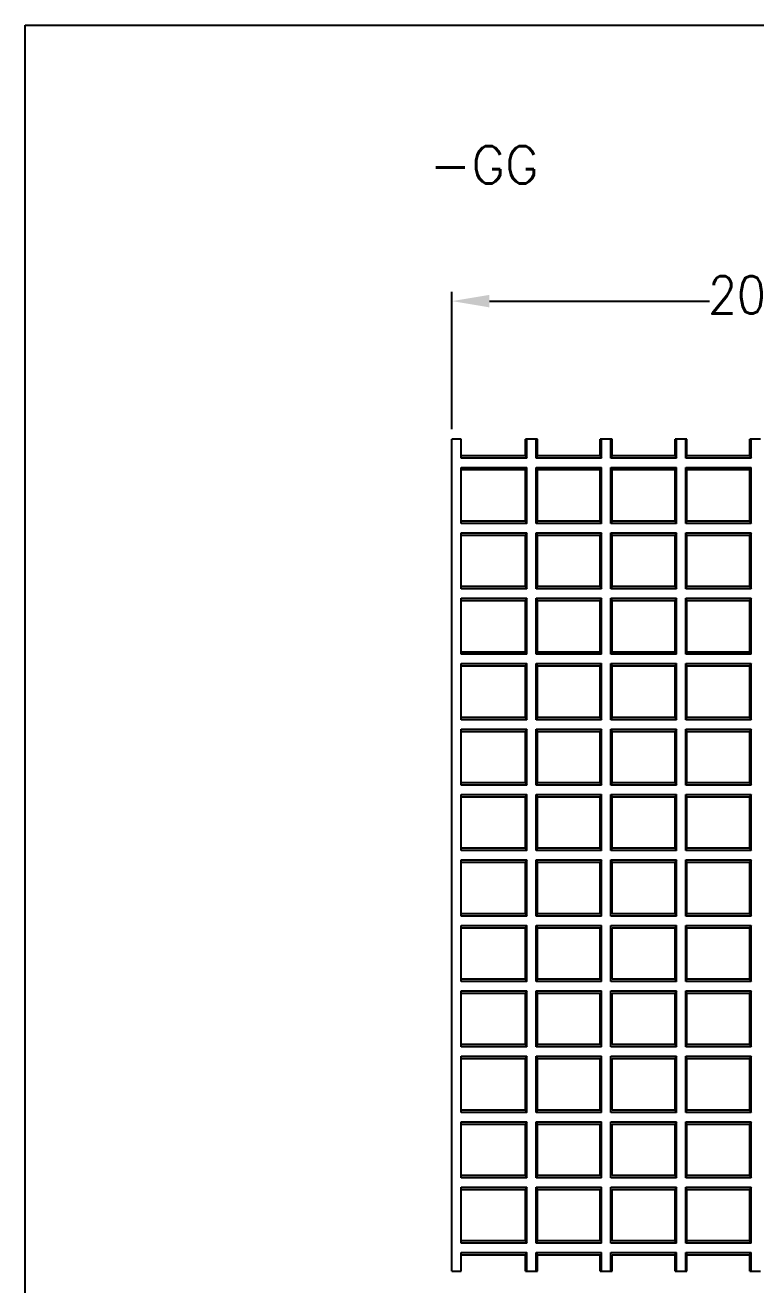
# Model space of a CAD drawing. Extents: x 196 to 587, y -81 to 16.
# Drawn here: x 195.75 to 215.29, y -18.03 to 15.66 of the extents above; entities that cross this region are included whole.
import ezdxf

# ---------------------------------------------------------------- set-up
doc = ezdxf.new("R2010")
doc.units = 0
doc.header["$LTSCALE"] = 4
doc.header["$MEASUREMENT"] = 0
doc.layers.get('0').update_dxf_attribs({"linetype": 'CONTINUOUS'})
doc.layers.get('DEFPOINTS').update_dxf_attribs({"linetype": 'CONTINUOUS'})
doc.layers.add('DIM', color=2, linetype='CONTINUOUS')
doc.styles.add('FT_FONT', font='ROMANS.SHX', dxfattribs={"width": 0.9})
doc.styles.get("Standard").update_dxf_attribs({"font": 'txt.shx', "height": 1})
doc.dimstyles.get("Standard").update_dxf_attribs({"dimtxt": 0.384208, "dimasz": 0.1875, "dimexe": 0.612, "dimexo": 0.2125, "dimgap": 0.09, "dimtad": 0, "dimtih": 1, "dimtoh": 1, "dimdec": 4, "dimzin": 0, "dimdsep": 46, "dimtxsty": 'FT_FONT', "dimcen": 0.306, "dimadec": 0, "dimazin": 0, "dimtfac": 1, "dimtdec": 4, "dimtofl": 0, "dimtmove": 0, "dimatfit": 3, "dimfxl": 0, "dimtolj": 1, "dimtzin": 0, "dimarcsym": 0})

# ---------------------------------------------------------------- blocks, each defined once
blk = doc.blocks.new('*U58')
at = {"color": 250, "style": 'FT_FONT', "width": 0.9}
blk.add_text('20 [508]', height=1, dxfattribs=at).set_placement((214.011, 7.944))
blk = doc.blocks.new('*D2')
at = {"color": 250}
for p, q in [((207.161, 4.856), (207.161, 8.527)), ((227.161, 4.856), (227.161, 8.527)), ((208.161, 8.277), (214.05, 8.277)), ((226.161, 8.277), (220.272, 8.277))]:
    blk.add_line(p, q, dxfattribs=at)
for points in [[(208.161, 8.444), (208.161, 8.11), (207.161, 8.277)], [(226.161, 8.444), (226.161, 8.11), (227.161, 8.277)]]:
    blk.add_solid(points, dxfattribs=at)
at = {"layer": 'DEFPOINTS', "color": 0}
for p in [(227.161, 8.277), (207.161, 4.581), (227.161, 4.581)]:
    blk.add_point(p, dxfattribs=at)
at = {"layer": 'DIM'}
blk.add_blockref('*U58', (0, 0), dxfattribs=at)

msp = doc.modelspace()

# ---------------------------------------------------------------- linework, layer by layer
at = {"color": 250}
for p, q in [((207.41093, 4.5813), (207.16093, 4.5813)), ((207.16093, -17.6687), (207.16093, 4.5813)), ((207.41093, 4.0813), (207.41093, 4.5813)), ((209.16093, 4.5813), (209.12647, 4.5813)), ((209.12647, 4.14259), (209.12647, 4.5813)), ((209.16093, 4.0813), (209.16093, 4.5813)), ((209.41093, 4.5813), (209.16093, 4.5813)), ((209.41093, 4.0813), (209.41093, 4.5813)), ((209.4454, 4.5813), (209.41093, 4.5813)), ((209.4454, 4.14259), (209.4454, 4.5813)), ((211.16093, 4.5813), (211.12647, 4.5813)), ((211.12647, 4.14259), (211.12647, 4.5813)), ((211.16093, 4.0813), (211.16093, 4.5813)), ((211.41093, 4.5813), (211.16093, 4.5813)), ((211.4454, 4.5813), (211.41093, 4.5813)), ((211.41093, 4.0813), (211.41093, 4.5813)), ((211.4454, 4.14259), (211.4454, 4.5813)), ((213.16093, 4.5813), (213.12647, 4.5813)), ((213.12647, 4.14259), (213.12647, 4.5813)), ((213.16093, 4.0813), (213.16093, 4.5813)), ((213.41093, 4.5813), (213.16093, 4.5813)), ((213.4454, 4.5813), (213.41093, 4.5813)), ((213.41093, 4.0813), (213.41093, 4.5813)), ((213.4454, 4.14259), (213.4454, 4.5813)), ((215.16093, 4.5813), (215.12647, 4.5813)), ((215.12647, 4.14259), (215.12647, 4.5813)), ((215.16093, 4.0813), (215.16093, 4.5813)), ((215.41093, 4.5813), (215.16093, 4.5813)), ((209.12647, 4.14259), (207.41093, 4.14259)), ((209.16093, 4.0813), (207.41093, 4.0813)), ((209.12647, 4.14259), (209.16093, 4.0813)), ((209.41093, 4.0813), (209.4454, 4.14259)), ((211.16093, 4.0813), (209.41093, 4.0813)), ((211.12647, 4.14259), (209.4454, 4.14259)), ((211.12647, 4.14259), (211.16093, 4.0813)), ((211.41093, 4.0813), (211.4454, 4.14259)), ((213.16093, 4.0813), (211.41093, 4.0813)), ((213.12647, 4.14259), (211.4454, 4.14259)), ((213.12647, 4.14259), (213.16093, 4.0813)), ((213.41093, 4.0813), (213.4454, 4.14259)), ((215.16093, 4.0813), (213.41093, 4.0813)), ((215.12647, 4.14259), (213.4454, 4.14259)), ((215.12647, 4.14259), (215.16093, 4.0813)), ((207.41093, 3.8313), (209.16093, 3.8313)), ((207.41093, 2.3313), (207.41093, 3.8313)), ((207.41093, 3.77002), (209.12647, 3.77002)), ((209.16093, 3.8313), (209.12647, 3.77002)), ((209.12647, 2.39259), (209.12647, 3.77002)), ((209.16093, 2.3313), (209.16093, 3.8313)), ((209.41093, 3.8313), (211.16093, 3.8313)), ((209.4454, 3.77002), (209.41093, 3.8313)), ((209.41093, 2.3313), (209.41093, 3.8313)), ((209.4454, 3.77002), (211.12647, 3.77002)), ((209.4454, 2.39259), (209.4454, 3.77002)), ((211.16093, 3.8313), (211.12647, 3.77002)), ((211.12647, 2.39259), (211.12647, 3.77002)), ((211.16093, 2.3313), (211.16093, 3.8313)), ((211.41093, 3.8313), (213.16093, 3.8313)), ((211.4454, 3.77002), (211.41093, 3.8313)), ((211.41093, 2.3313), (211.41093, 3.8313)), ((211.4454, 3.77002), (213.12647, 3.77002)), ((211.4454, 2.39259), (211.4454, 3.77002)), ((213.16093, 3.8313), (213.12647, 3.77002)), ((213.12647, 2.39259), (213.12647, 3.77002)), ((213.16093, 2.3313), (213.16093, 3.8313)), ((213.41093, 3.8313), (215.16093, 3.8313)), ((213.4454, 3.77002), (213.41093, 3.8313)), ((213.41093, 2.3313), (213.41093, 3.8313)), ((213.4454, 3.77002), (215.12647, 3.77002)), ((213.4454, 2.39259), (213.4454, 3.77002)), ((215.16093, 3.8313), (215.12647, 3.77002)), ((215.12647, 2.39259), (215.12647, 3.77002)), ((215.16093, 2.3313), (215.16093, 3.8313)), ((209.12647, 2.39259), (207.41093, 2.39259)), ((209.12647, 2.39259), (209.16093, 2.3313)), ((209.41093, 2.3313), (209.4454, 2.39259)), ((211.12647, 2.39259), (209.4454, 2.39259)), ((211.12647, 2.39259), (211.16093, 2.3313)), ((211.41093, 2.3313), (211.4454, 2.39259)), ((213.12647, 2.39259), (211.4454, 2.39259)), ((213.12647, 2.39259), (213.16093, 2.3313)), ((213.41093, 2.3313), (213.4454, 2.39259)), ((215.12647, 2.39259), (213.4454, 2.39259)), ((215.12647, 2.39259), (215.16093, 2.3313)), ((209.16093, 2.3313), (207.41093, 2.3313)), ((207.41093, 2.0813), (209.16093, 2.0813)), ((207.41093, 0.5813), (207.41093, 2.0813)), ((209.16093, 2.0813), (209.12647, 2.02002)), ((209.16093, 0.5813), (209.16093, 2.0813)), ((211.16093, 2.3313), (209.41093, 2.3313)), ((209.41093, 2.0813), (211.16093, 2.0813)), ((209.4454, 2.02002), (209.41093, 2.0813)), ((209.41093, 0.5813), (209.41093, 2.0813)), ((211.16093, 2.0813), (211.12647, 2.02002)), ((211.16093, 0.5813), (211.16093, 2.0813)), ((213.16093, 2.3313), (211.41093, 2.3313)), ((211.41093, 2.0813), (213.16093, 2.0813)), ((211.4454, 2.02002), (211.41093, 2.0813)), ((211.41093, 0.5813), (211.41093, 2.0813)), ((213.16093, 2.0813), (213.12647, 2.02002)), ((213.16093, 0.5813), (213.16093, 2.0813)), ((215.16093, 2.3313), (213.41093, 2.3313)), ((213.41093, 2.0813), (215.16093, 2.0813)), ((213.4454, 2.02002), (213.41093, 2.0813)), ((213.41093, 0.5813), (213.41093, 2.0813)), ((215.16093, 2.0813), (215.12647, 2.02002)), ((215.16093, 0.5813), (215.16093, 2.0813)), ((207.41093, 2.02002), (209.12647, 2.02002)), ((209.12647, 0.64259), (209.12647, 2.02002)), ((209.4454, 2.02002), (211.12647, 2.02002)), ((209.4454, 0.64259), (209.4454, 2.02002)), ((211.12647, 0.64259), (211.12647, 2.02002)), ((211.4454, 2.02002), (213.12647, 2.02002)), ((211.4454, 0.64259), (211.4454, 2.02002)), ((213.12647, 0.64259), (213.12647, 2.02002)), ((213.4454, 2.02002), (215.12647, 2.02002)), ((213.4454, 0.64259), (213.4454, 2.02002)), ((215.12647, 0.64259), (215.12647, 2.02002)), ((209.12647, 0.64259), (207.41093, 0.64259)), ((209.16093, 0.5813), (207.41093, 0.5813)), ((209.12647, 0.64259), (209.16093, 0.5813)), ((209.41093, 0.5813), (209.4454, 0.64259)), ((211.16093, 0.5813), (209.41093, 0.5813)), ((211.12647, 0.64259), (209.4454, 0.64259)), ((211.12647, 0.64259), (211.16093, 0.5813)), ((211.41093, 0.5813), (211.4454, 0.64259)), ((213.16093, 0.5813), (211.41093, 0.5813)), ((213.12647, 0.64259), (211.4454, 0.64259)), ((213.12647, 0.64259), (213.16093, 0.5813)), ((213.41093, 0.5813), (213.4454, 0.64259)), ((215.16093, 0.5813), (213.41093, 0.5813)), ((215.12647, 0.64259), (213.4454, 0.64259)), ((215.12647, 0.64259), (215.16093, 0.5813)), ((207.41093, 0.3313), (209.16093, 0.3313)), ((207.41093, -1.1687), (207.41093, 0.3313)), ((207.41093, 0.27002), (209.12647, 0.27002)), ((209.16093, 0.3313), (209.12647, 0.27002)), ((209.12647, -1.10741), (209.12647, 0.27002)), ((209.16093, -1.1687), (209.16093, 0.3313)), ((209.41093, 0.3313), (211.16093, 0.3313)), ((209.4454, 0.27002), (209.41093, 0.3313)), ((209.41093, -1.1687), (209.41093, 0.3313)), ((209.4454, 0.27002), (211.12647, 0.27002)), ((209.4454, -1.10741), (209.4454, 0.27002)), ((211.16093, 0.3313), (211.12647, 0.27002)), ((211.12647, -1.10741), (211.12647, 0.27002)), ((211.16093, -1.1687), (211.16093, 0.3313)), ((211.41093, 0.3313), (213.16093, 0.3313)), ((211.4454, 0.27002), (211.41093, 0.3313)), ((211.41093, -1.1687), (211.41093, 0.3313)), ((211.4454, 0.27002), (213.12647, 0.27002)), ((211.4454, -1.10741), (211.4454, 0.27002)), ((213.16093, 0.3313), (213.12647, 0.27002)), ((213.12647, -1.10741), (213.12647, 0.27002)), ((213.16093, -1.1687), (213.16093, 0.3313)), ((213.41093, 0.3313), (215.16093, 0.3313)), ((213.4454, 0.27002), (213.41093, 0.3313)), ((213.41093, -1.1687), (213.41093, 0.3313)), ((213.4454, 0.27002), (215.12647, 0.27002)), ((213.4454, -1.10741), (213.4454, 0.27002)), ((215.16093, 0.3313), (215.12647, 0.27002)), ((215.12647, -1.10741), (215.12647, 0.27002)), ((215.16093, -1.1687), (215.16093, 0.3313)), ((209.12647, -1.10741), (207.41093, -1.10741)), ((209.16093, -1.1687), (207.41093, -1.1687)), ((209.12647, -1.10741), (209.16093, -1.1687)), ((209.41093, -1.1687), (209.4454, -1.10741)), ((211.16093, -1.1687), (209.41093, -1.1687)), ((211.12647, -1.10741), (209.4454, -1.10741)), ((211.12647, -1.10741), (211.16093, -1.1687)), ((211.41093, -1.1687), (211.4454, -1.10741)), ((213.16093, -1.1687), (211.41093, -1.1687)), ((213.12647, -1.10741), (211.4454, -1.10741)), ((213.12647, -1.10741), (213.16093, -1.1687)), ((213.41093, -1.1687), (213.4454, -1.10741)), ((215.16093, -1.1687), (213.41093, -1.1687)), ((215.12647, -1.10741), (213.4454, -1.10741)), ((215.12647, -1.10741), (215.16093, -1.1687)), ((207.41093, -1.4187), (209.16093, -1.4187)), ((207.41093, -2.9187), (207.41093, -1.4187)), ((207.41093, -1.47998), (209.12647, -1.47998)), ((209.16093, -1.4187), (209.12647, -1.47998)), ((209.12647, -2.85741), (209.12647, -1.47998)), ((209.16093, -2.9187), (209.16093, -1.4187)), ((209.41093, -1.4187), (211.16093, -1.4187)), ((209.4454, -1.47998), (209.41093, -1.4187)), ((209.41093, -2.9187), (209.41093, -1.4187)), ((209.4454, -1.47998), (211.12647, -1.47998)), ((209.4454, -2.85741), (209.4454, -1.47998)), ((211.16093, -1.4187), (211.12647, -1.47998)), ((211.12647, -2.85741), (211.12647, -1.47998)), ((211.16093, -2.9187), (211.16093, -1.4187)), ((211.41093, -1.4187), (213.16093, -1.4187)), ((211.4454, -1.47998), (211.41093, -1.4187)), ((211.41093, -2.9187), (211.41093, -1.4187)), ((211.4454, -1.47998), (213.12647, -1.47998)), ((211.4454, -2.85741), (211.4454, -1.47998)), ((213.16093, -1.4187), (213.12647, -1.47998)), ((213.12647, -2.85741), (213.12647, -1.47998)), ((213.16093, -2.9187), (213.16093, -1.4187)), ((213.41093, -1.4187), (215.16093, -1.4187)), ((213.4454, -1.47998), (213.41093, -1.4187)), ((213.41093, -2.9187), (213.41093, -1.4187)), ((213.4454, -1.47998), (215.12647, -1.47998)), ((213.4454, -2.85741), (213.4454, -1.47998)), ((215.16093, -1.4187), (215.12647, -1.47998)), ((215.12647, -2.85741), (215.12647, -1.47998)), ((215.16093, -2.9187), (215.16093, -1.4187)), ((209.12647, -2.85741), (207.41093, -2.85741)), ((209.16093, -2.9187), (207.41093, -2.9187)), ((209.12647, -2.85741), (209.16093, -2.9187)), ((209.41093, -2.9187), (209.4454, -2.85741)), ((211.16093, -2.9187), (209.41093, -2.9187)), ((211.12647, -2.85741), (209.4454, -2.85741)), ((211.12647, -2.85741), (211.16093, -2.9187)), ((211.41093, -2.9187), (211.4454, -2.85741)), ((213.16093, -2.9187), (211.41093, -2.9187)), ((213.12647, -2.85741), (211.4454, -2.85741)), ((213.12647, -2.85741), (213.16093, -2.9187)), ((213.41093, -2.9187), (213.4454, -2.85741)), ((215.16093, -2.9187), (213.41093, -2.9187)), ((215.12647, -2.85741), (213.4454, -2.85741)), ((215.12647, -2.85741), (215.16093, -2.9187)), ((207.41093, -3.1687), (209.16093, -3.1687)), ((207.41093, -4.6687), (207.41093, -3.1687)), ((207.41093, -3.22998), (209.12647, -3.22998)), ((209.16093, -3.1687), (209.12647, -3.22998)), ((209.12647, -4.60741), (209.12647, -3.22998)), ((209.16093, -4.6687), (209.16093, -3.1687)), ((209.41093, -3.1687), (211.16093, -3.1687)), ((209.4454, -3.22998), (209.41093, -3.1687)), ((209.41093, -4.6687), (209.41093, -3.1687)), ((209.4454, -3.22998), (211.12647, -3.22998)), ((209.4454, -4.60741), (209.4454, -3.22998)), ((211.16093, -3.1687), (211.12647, -3.22998)), ((211.12647, -4.60741), (211.12647, -3.22998)), ((211.16093, -4.6687), (211.16093, -3.1687)), ((211.41093, -3.1687), (213.16093, -3.1687)), ((211.4454, -3.22998), (211.41093, -3.1687)), ((211.41093, -4.6687), (211.41093, -3.1687)), ((211.4454, -3.22998), (213.12647, -3.22998)), ((211.4454, -4.60741), (211.4454, -3.22998)), ((213.16093, -3.1687), (213.12647, -3.22998)), ((213.12647, -4.60741), (213.12647, -3.22998)), ((213.16093, -4.6687), (213.16093, -3.1687)), ((213.41093, -3.1687), (215.16093, -3.1687)), ((213.4454, -3.22998), (213.41093, -3.1687)), ((213.41093, -4.6687), (213.41093, -3.1687)), ((213.4454, -3.22998), (215.12647, -3.22998)), ((213.4454, -4.60741), (213.4454, -3.22998)), ((215.16093, -3.1687), (215.12647, -3.22998)), ((215.12647, -4.60741), (215.12647, -3.22998)), ((215.16093, -4.6687), (215.16093, -3.1687)), ((209.12647, -4.60741), (207.41093, -4.60741)), ((209.16093, -4.6687), (207.41093, -4.6687)), ((209.12647, -4.60741), (209.16093, -4.6687)), ((209.41093, -4.6687), (209.4454, -4.60741)), ((211.16093, -4.6687), (209.41093, -4.6687)), ((211.12647, -4.60741), (209.4454, -4.60741)), ((211.12647, -4.60741), (211.16093, -4.6687)), ((211.41093, -4.6687), (211.4454, -4.60741)), ((213.16093, -4.6687), (211.41093, -4.6687)), ((213.12647, -4.60741), (211.4454, -4.60741)), ((213.12647, -4.60741), (213.16093, -4.6687)), ((213.41093, -4.6687), (213.4454, -4.60741)), ((215.16093, -4.6687), (213.41093, -4.6687)), ((215.12647, -4.60741), (213.4454, -4.60741)), ((215.12647, -4.60741), (215.16093, -4.6687)), ((207.41093, -4.9187), (209.16093, -4.9187)), ((207.41093, -6.4187), (207.41093, -4.9187)), ((207.41093, -4.97998), (209.12647, -4.97998)), ((209.16093, -4.9187), (209.12647, -4.97998)), ((209.12647, -6.35741), (209.12647, -4.97998)), ((209.16093, -6.4187), (209.16093, -4.9187)), ((209.41093, -4.9187), (211.16093, -4.9187)), ((209.4454, -4.97998), (209.41093, -4.9187)), ((209.41093, -6.4187), (209.41093, -4.9187)), ((209.4454, -4.97998), (211.12647, -4.97998)), ((209.4454, -6.35741), (209.4454, -4.97998)), ((211.16093, -4.9187), (211.12647, -4.97998)), ((211.12647, -6.35741), (211.12647, -4.97998)), ((211.16093, -6.4187), (211.16093, -4.9187)), ((211.41093, -4.9187), (213.16093, -4.9187)), ((211.4454, -4.97998), (211.41093, -4.9187)), ((211.41093, -6.4187), (211.41093, -4.9187)), ((211.4454, -4.97998), (213.12647, -4.97998)), ((211.4454, -6.35741), (211.4454, -4.97998)), ((213.16093, -4.9187), (213.12647, -4.97998)), ((213.12647, -6.35741), (213.12647, -4.97998)), ((213.16093, -6.4187), (213.16093, -4.9187)), ((213.41093, -4.9187), (215.16093, -4.9187)), ((213.4454, -4.97998), (213.41093, -4.9187)), ((213.41093, -6.4187), (213.41093, -4.9187)), ((213.4454, -4.97998), (215.12647, -4.97998)), ((213.4454, -6.35741), (213.4454, -4.97998)), ((215.16093, -4.9187), (215.12647, -4.97998)), ((215.12647, -6.35741), (215.12647, -4.97998)), ((215.16093, -6.4187), (215.16093, -4.9187)), ((209.12647, -6.35741), (207.41093, -6.35741)), ((209.12647, -6.35741), (209.16093, -6.4187)), ((209.41093, -6.4187), (209.4454, -6.35741)), ((211.12647, -6.35741), (209.4454, -6.35741)), ((211.12647, -6.35741), (211.16093, -6.4187)), ((211.41093, -6.4187), (211.4454, -6.35741)), ((213.12647, -6.35741), (211.4454, -6.35741)), ((213.12647, -6.35741), (213.16093, -6.4187)), ((213.41093, -6.4187), (213.4454, -6.35741)), ((215.12647, -6.35741), (213.4454, -6.35741)), ((215.12647, -6.35741), (215.16093, -6.4187)), ((209.16093, -6.4187), (207.41093, -6.4187)), ((207.41093, -6.6687), (209.16093, -6.6687)), ((207.41093, -8.1687), (207.41093, -6.6687)), ((207.41093, -6.72998), (209.12647, -6.72998)), ((209.16093, -6.6687), (209.12647, -6.72998)), ((209.12647, -8.10741), (209.12647, -6.72998)), ((209.16093, -8.1687), (209.16093, -6.6687)), ((211.16093, -6.4187), (209.41093, -6.4187)), ((209.41093, -6.6687), (211.16093, -6.6687)), ((209.4454, -6.72998), (209.41093, -6.6687)), ((209.41093, -8.1687), (209.41093, -6.6687)), ((209.4454, -6.72998), (211.12647, -6.72998)), ((209.4454, -8.10741), (209.4454, -6.72998)), ((211.16093, -6.6687), (211.12647, -6.72998)), ((211.12647, -8.10741), (211.12647, -6.72998)), ((211.16093, -8.1687), (211.16093, -6.6687)), ((213.16093, -6.4187), (211.41093, -6.4187)), ((211.41093, -6.6687), (213.16093, -6.6687)), ((211.4454, -6.72998), (211.41093, -6.6687)), ((211.41093, -8.1687), (211.41093, -6.6687)), ((211.4454, -6.72998), (213.12647, -6.72998)), ((211.4454, -8.10741), (211.4454, -6.72998)), ((213.16093, -6.6687), (213.12647, -6.72998)), ((213.12647, -8.10741), (213.12647, -6.72998)), ((213.16093, -8.1687), (213.16093, -6.6687)), ((215.16093, -6.4187), (213.41093, -6.4187)), ((213.41093, -6.6687), (215.16093, -6.6687)), ((213.4454, -6.72998), (213.41093, -6.6687)), ((213.41093, -8.1687), (213.41093, -6.6687)), ((213.4454, -6.72998), (215.12647, -6.72998)), ((213.4454, -8.10741), (213.4454, -6.72998)), ((215.16093, -6.6687), (215.12647, -6.72998)), ((215.12647, -8.10741), (215.12647, -6.72998)), ((215.16093, -8.1687), (215.16093, -6.6687)), ((209.12647, -8.10741), (207.41093, -8.10741)), ((209.16093, -8.1687), (207.41093, -8.1687)), ((207.41093, -8.4187), (209.16093, -8.4187)), ((207.41093, -9.9187), (207.41093, -8.4187)), ((209.12647, -8.10741), (209.16093, -8.1687)), ((209.16093, -8.4187), (209.12647, -8.47998)), ((209.16093, -9.9187), (209.16093, -8.4187)), ((209.41093, -8.1687), (209.4454, -8.10741)), ((211.16093, -8.1687), (209.41093, -8.1687)), ((209.41093, -8.4187), (211.16093, -8.4187)), ((209.4454, -8.47998), (209.41093, -8.4187)), ((209.41093, -9.9187), (209.41093, -8.4187)), ((211.12647, -8.10741), (209.4454, -8.10741)), ((211.16093, -9.9187), (211.16093, -8.4187)), ((213.16093, -8.1687), (211.41093, -8.1687)), ((211.41093, -8.4187), (213.16093, -8.4187)), ((211.41093, -9.9187), (211.41093, -8.4187)), ((213.12647, -8.10741), (211.4454, -8.10741)), ((213.12647, -8.10741), (213.16093, -8.1687)), ((213.16093, -8.4187), (213.12647, -8.47998)), ((213.16093, -9.9187), (213.16093, -8.4187)), ((213.41093, -8.1687), (213.4454, -8.10741)), ((215.16093, -8.1687), (213.41093, -8.1687)), ((213.41093, -8.4187), (215.16093, -8.4187)), ((213.4454, -8.47998), (213.41093, -8.4187)), ((213.41093, -9.9187), (213.41093, -8.4187)), ((215.12647, -8.10741), (213.4454, -8.10741)), ((215.12647, -8.10741), (215.16093, -8.1687)), ((215.16093, -8.4187), (215.12647, -8.47998)), ((215.16093, -9.9187), (215.16093, -8.4187)), ((207.41093, -8.47998), (209.12647, -8.47998)), ((209.12647, -9.85741), (209.12647, -8.47998)), ((209.4454, -8.47998), (211.12647, -8.47998)), ((209.4454, -9.85741), (209.4454, -8.47998)), ((211.12647, -9.85741), (211.12647, -8.47998)), ((211.4454, -8.47998), (213.12647, -8.47998)), ((211.4454, -9.85741), (211.4454, -8.47998)), ((213.12647, -9.85741), (213.12647, -8.47998)), ((213.4454, -8.47998), (215.12647, -8.47998)), ((213.4454, -9.85741), (213.4454, -8.47998)), ((215.12647, -9.85741), (215.12647, -8.47998)), ((209.12647, -9.85741), (207.41093, -9.85741)), ((209.16093, -9.9187), (207.41093, -9.9187)), ((209.12647, -9.85741), (209.16093, -9.9187)), ((209.41093, -9.9187), (209.4454, -9.85741)), ((211.16093, -9.9187), (209.41093, -9.9187)), ((211.12647, -9.85741), (209.4454, -9.85741)), ((213.16093, -9.9187), (211.41093, -9.9187)), ((213.12647, -9.85741), (211.4454, -9.85741)), ((213.12647, -9.85741), (213.16093, -9.9187)), ((213.41093, -9.9187), (213.4454, -9.85741)), ((215.16093, -9.9187), (213.41093, -9.9187)), ((215.12647, -9.85741), (213.4454, -9.85741)), ((215.12647, -9.85741), (215.16093, -9.9187)), ((207.41093, -10.1687), (209.16093, -10.1687)), ((207.41093, -11.6687), (207.41093, -10.1687)), ((207.41093, -10.22998), (209.12647, -10.22998)), ((209.16093, -10.1687), (209.12647, -10.22998)), ((209.12647, -11.60741), (209.12647, -10.22998)), ((209.16093, -11.6687), (209.16093, -10.1687)), ((209.41093, -10.1687), (211.16093, -10.1687)), ((209.4454, -10.22998), (209.41093, -10.1687)), ((209.41093, -11.6687), (209.41093, -10.1687)), ((209.4454, -10.22998), (211.12647, -10.22998)), ((209.4454, -11.60741), (209.4454, -10.22998)), ((211.12647, -11.60741), (211.12647, -10.22998)), ((211.16093, -11.6687), (211.16093, -10.1687)), ((211.41093, -10.1687), (213.16093, -10.1687)), ((211.41093, -11.6687), (211.41093, -10.1687)), ((211.4454, -10.22998), (213.12647, -10.22998)), ((211.4454, -11.60741), (211.4454, -10.22998)), ((213.16093, -10.1687), (213.12647, -10.22998)), ((213.12647, -11.60741), (213.12647, -10.22998)), ((213.16093, -11.6687), (213.16093, -10.1687)), ((213.41093, -10.1687), (215.16093, -10.1687)), ((213.4454, -10.22998), (213.41093, -10.1687)), ((213.41093, -11.6687), (213.41093, -10.1687)), ((213.4454, -10.22998), (215.12647, -10.22998)), ((213.4454, -11.60741), (213.4454, -10.22998)), ((215.16093, -10.1687), (215.12647, -10.22998)), ((215.12647, -11.60741), (215.12647, -10.22998)), ((215.16093, -11.6687), (215.16093, -10.1687)), ((209.12647, -11.60741), (207.41093, -11.60741)), ((209.16093, -11.6687), (207.41093, -11.6687)), ((209.12647, -11.60741), (209.16093, -11.6687)), ((209.41093, -11.6687), (209.4454, -11.60741)), ((211.16093, -11.6687), (209.41093, -11.6687)), ((211.12647, -11.60741), (209.4454, -11.60741)), ((213.16093, -11.6687), (211.41093, -11.6687)), ((213.12647, -11.60741), (211.4454, -11.60741)), ((213.12647, -11.60741), (213.16093, -11.6687)), ((213.41093, -11.6687), (213.4454, -11.60741)), ((215.16093, -11.6687), (213.41093, -11.6687)), ((215.12647, -11.60741), (213.4454, -11.60741)), ((215.12647, -11.60741), (215.16093, -11.6687)), ((207.41093, -11.9187), (209.16093, -11.9187)), ((207.41093, -13.4187), (207.41093, -11.9187)), ((207.41093, -11.97998), (209.12647, -11.97998)), ((209.16093, -11.9187), (209.12647, -11.97998)), ((209.12647, -13.35741), (209.12647, -11.97998)), ((209.16093, -13.4187), (209.16093, -11.9187)), ((209.41093, -11.9187), (211.16093, -11.9187)), ((209.4454, -11.97998), (209.41093, -11.9187)), ((209.41093, -13.4187), (209.41093, -11.9187)), ((209.4454, -11.97998), (211.12647, -11.97998)), ((209.4454, -13.35741), (209.4454, -11.97998)), ((211.12647, -13.35741), (211.12647, -11.97998)), ((211.16093, -13.4187), (211.16093, -11.9187)), ((211.41093, -11.9187), (213.16093, -11.9187)), ((211.41093, -13.4187), (211.41093, -11.9187)), ((211.4454, -11.97998), (213.12647, -11.97998)), ((211.4454, -13.35741), (211.4454, -11.97998)), ((213.16093, -11.9187), (213.12647, -11.97998)), ((213.12647, -13.35741), (213.12647, -11.97998)), ((213.16093, -13.4187), (213.16093, -11.9187)), ((213.41093, -11.9187), (215.16093, -11.9187)), ((213.4454, -11.97998), (213.41093, -11.9187)), ((213.41093, -13.4187), (213.41093, -11.9187)), ((213.4454, -11.97998), (215.12647, -11.97998)), ((213.4454, -13.35741), (213.4454, -11.97998)), ((215.16093, -11.9187), (215.12647, -11.97998)), ((215.12647, -13.35741), (215.12647, -11.97998)), ((215.16093, -13.4187), (215.16093, -11.9187)), ((209.12647, -13.35741), (207.41093, -13.35741)), ((209.16093, -13.4187), (207.41093, -13.4187)), ((209.12647, -13.35741), (209.16093, -13.4187)), ((209.41093, -13.4187), (209.4454, -13.35741)), ((211.16093, -13.4187), (209.41093, -13.4187)), ((211.12647, -13.35741), (209.4454, -13.35741)), ((213.16093, -13.4187), (211.41093, -13.4187)), ((213.12647, -13.35741), (211.4454, -13.35741)), ((213.12647, -13.35741), (213.16093, -13.4187)), ((213.41093, -13.4187), (213.4454, -13.35741)), ((215.16093, -13.4187), (213.41093, -13.4187)), ((215.12647, -13.35741), (213.4454, -13.35741)), ((215.12647, -13.35741), (215.16093, -13.4187)), ((207.41093, -13.6687), (209.16093, -13.6687)), ((207.41093, -15.1687), (207.41093, -13.6687)), ((207.41093, -13.72998), (209.12647, -13.72998)), ((209.16093, -13.6687), (209.12647, -13.72998)), ((209.12647, -15.10741), (209.12647, -13.72998)), ((209.16093, -15.1687), (209.16093, -13.6687)), ((209.41093, -13.6687), (211.16093, -13.6687)), ((209.4454, -13.72998), (209.41093, -13.6687)), ((209.41093, -15.1687), (209.41093, -13.6687)), ((209.4454, -13.72998), (211.12647, -13.72998)), ((209.4454, -15.10741), (209.4454, -13.72998)), ((211.12647, -15.10741), (211.12647, -13.72998)), ((211.16093, -15.1687), (211.16093, -13.6687)), ((211.41093, -13.6687), (213.16093, -13.6687)), ((211.41093, -15.1687), (211.41093, -13.6687)), ((211.4454, -13.72998), (213.12647, -13.72998)), ((211.4454, -15.10741), (211.4454, -13.72998)), ((213.16093, -13.6687), (213.12647, -13.72998)), ((213.12647, -15.10741), (213.12647, -13.72998)), ((213.16093, -15.1687), (213.16093, -13.6687)), ((213.41093, -13.6687), (215.16093, -13.6687)), ((213.4454, -13.72998), (213.41093, -13.6687)), ((213.41093, -15.1687), (213.41093, -13.6687)), ((213.4454, -13.72998), (215.12647, -13.72998)), ((213.4454, -15.10741), (213.4454, -13.72998)), ((215.16093, -13.6687), (215.12647, -13.72998)), ((215.12647, -15.10741), (215.12647, -13.72998)), ((215.16093, -15.1687), (215.16093, -13.6687)), ((209.12647, -15.10741), (207.41093, -15.10741)), ((209.12647, -15.10741), (209.16093, -15.1687)), ((209.41093, -15.1687), (209.4454, -15.10741)), ((211.12647, -15.10741), (209.4454, -15.10741)), ((213.12647, -15.10741), (211.4454, -15.10741)), ((213.12647, -15.10741), (213.16093, -15.1687)), ((213.41093, -15.1687), (213.4454, -15.10741)), ((215.12647, -15.10741), (213.4454, -15.10741)), ((215.12647, -15.10741), (215.16093, -15.1687)), ((209.16093, -15.1687), (207.41093, -15.1687)), ((207.41093, -15.4187), (209.16093, -15.4187)), ((207.41093, -16.9187), (207.41093, -15.4187)), ((207.41093, -15.47998), (209.12647, -15.47998)), ((209.16093, -15.4187), (209.12647, -15.47998)), ((209.12647, -16.85741), (209.12647, -15.47998)), ((209.16093, -16.9187), (209.16093, -15.4187)), ((211.16093, -15.1687), (209.41093, -15.1687)), ((209.41093, -15.4187), (211.16093, -15.4187)), ((209.4454, -15.47998), (209.41093, -15.4187)), ((209.41093, -16.9187), (209.41093, -15.4187)), ((209.4454, -15.47998), (211.12647, -15.47998)), ((209.4454, -16.85741), (209.4454, -15.47998)), ((211.12647, -16.85741), (211.12647, -15.47998)), ((211.16093, -16.9187), (211.16093, -15.4187)), ((213.16093, -15.1687), (211.41093, -15.1687)), ((211.41093, -15.4187), (213.16093, -15.4187)), ((211.41093, -16.9187), (211.41093, -15.4187)), ((211.4454, -15.47998), (213.12647, -15.47998)), ((211.4454, -16.85741), (211.4454, -15.47998)), ((213.16093, -15.4187), (213.12647, -15.47998)), ((213.12647, -16.85741), (213.12647, -15.47998)), ((213.16093, -16.9187), (213.16093, -15.4187)), ((215.16093, -15.1687), (213.41093, -15.1687)), ((213.41093, -15.4187), (215.16093, -15.4187)), ((213.4454, -15.47998), (213.41093, -15.4187)), ((213.41093, -16.9187), (213.41093, -15.4187)), ((213.4454, -15.47998), (215.12647, -15.47998)), ((213.4454, -16.85741), (213.4454, -15.47998)), ((215.16093, -15.4187), (215.12647, -15.47998)), ((215.12647, -16.85741), (215.12647, -15.47998)), ((215.16093, -16.9187), (215.16093, -15.4187)), ((209.12647, -16.85741), (207.41093, -16.85741)), ((209.16093, -16.9187), (207.41093, -16.9187)), ((207.41093, -17.1687), (209.16093, -17.1687)), ((207.41093, -17.6687), (207.41093, -17.1687)), ((209.12647, -16.85741), (209.16093, -16.9187)), ((209.16093, -17.1687), (209.12647, -17.22998)), ((209.16093, -17.6687), (209.16093, -17.1687)), ((209.41093, -16.9187), (209.4454, -16.85741)), ((211.16093, -16.9187), (209.41093, -16.9187)), ((209.41093, -17.6687), (209.41093, -17.1687)), ((209.41093, -17.1687), (211.16093, -17.1687)), ((209.4454, -17.22998), (209.41093, -17.1687)), ((211.12647, -16.85741), (209.4454, -16.85741)), ((211.16093, -17.6687), (211.16093, -17.1687)), ((213.16093, -16.9187), (211.41093, -16.9187)), ((211.41093, -17.6687), (211.41093, -17.1687)), ((211.41093, -17.1687), (213.16093, -17.1687)), ((213.12647, -16.85741), (211.4454, -16.85741)), ((213.16093, -16.9187), (213.12647, -16.85741)), ((213.12647, -17.22998), (213.16093, -17.1687)), ((213.16093, -17.6687), (213.16093, -17.1687)), ((213.4454, -16.85741), (213.41093, -16.9187)), ((215.16093, -16.9187), (213.41093, -16.9187)), ((213.41093, -17.6687), (213.41093, -17.1687)), ((213.41093, -17.1687), (213.4454, -17.22998)), ((213.41093, -17.1687), (215.16093, -17.1687)), ((215.12647, -16.85741), (213.4454, -16.85741)), ((215.16093, -16.9187), (215.12647, -16.85741)), ((215.12647, -17.22998), (215.16093, -17.1687)), ((215.16093, -17.6687), (215.16093, -17.1687)), ((207.41093, -17.22998), (209.12647, -17.22998)), ((209.12647, -17.6687), (209.12647, -17.22998)), ((209.4454, -17.6687), (209.4454, -17.22998)), ((209.4454, -17.22998), (211.12647, -17.22998)), ((211.12647, -17.6687), (211.12647, -17.22998)), ((211.4454, -17.6687), (211.4454, -17.22998)), ((211.4454, -17.22998), (213.12647, -17.22998)), ((213.12647, -17.6687), (213.12647, -17.22998)), ((213.4454, -17.6687), (213.4454, -17.22998)), ((213.4454, -17.22998), (215.12647, -17.22998)), ((215.12647, -17.6687), (215.12647, -17.22998)), ((207.16093, -17.6687), (207.41093, -17.6687)), ((209.12647, -17.6687), (209.16093, -17.6687)), ((209.16093, -17.6687), (209.41093, -17.6687)), ((209.41093, -17.6687), (209.4454, -17.6687)), ((211.12647, -17.6687), (211.16093, -17.6687)), ((211.16093, -17.6687), (211.41093, -17.6687)), ((211.41093, -17.6687), (211.4454, -17.6687)), ((213.12647, -17.6687), (213.16093, -17.6687)), ((213.16093, -17.6687), (213.41093, -17.6687)), ((213.41093, -17.6687), (213.4454, -17.6687)), ((215.12647, -17.6687), (215.16093, -17.6687)), ((215.16093, -17.6687), (215.41093, -17.6687))]:
    msp.add_line(p, q, dxfattribs=at)
at = {"layer": 'DIM'}
msp.add_lwpolyline([(195.7481, 15.65648), (315.95537, 15.65648), (315.95537, -81.0086), (195.7481, -81.0086)], close=True, dxfattribs=at)

# ---------------------------------------------------------------- texts
at = {"color": 250}
msp.add_text('-GG', height=1, dxfattribs=at).set_placement((206.56169, 11.42544))

# ---------------------------------------------------------------- dimensions: what is measured, and where the dimension line sits
dim = msp.add_linear_dim(base=(227.16093, 8.27716), p1=(207.16093, 4.5813), p2=(227.16093, 4.5813), dimstyle='Standard', dxfattribs=at)
dim.commit()
dim.dimension.update_dxf_attribs({"geometry": '*D2', "text_midpoint": (217.16093, 8.27716), "dimtype": 160})

doc.saveas('drawing.dxf')
